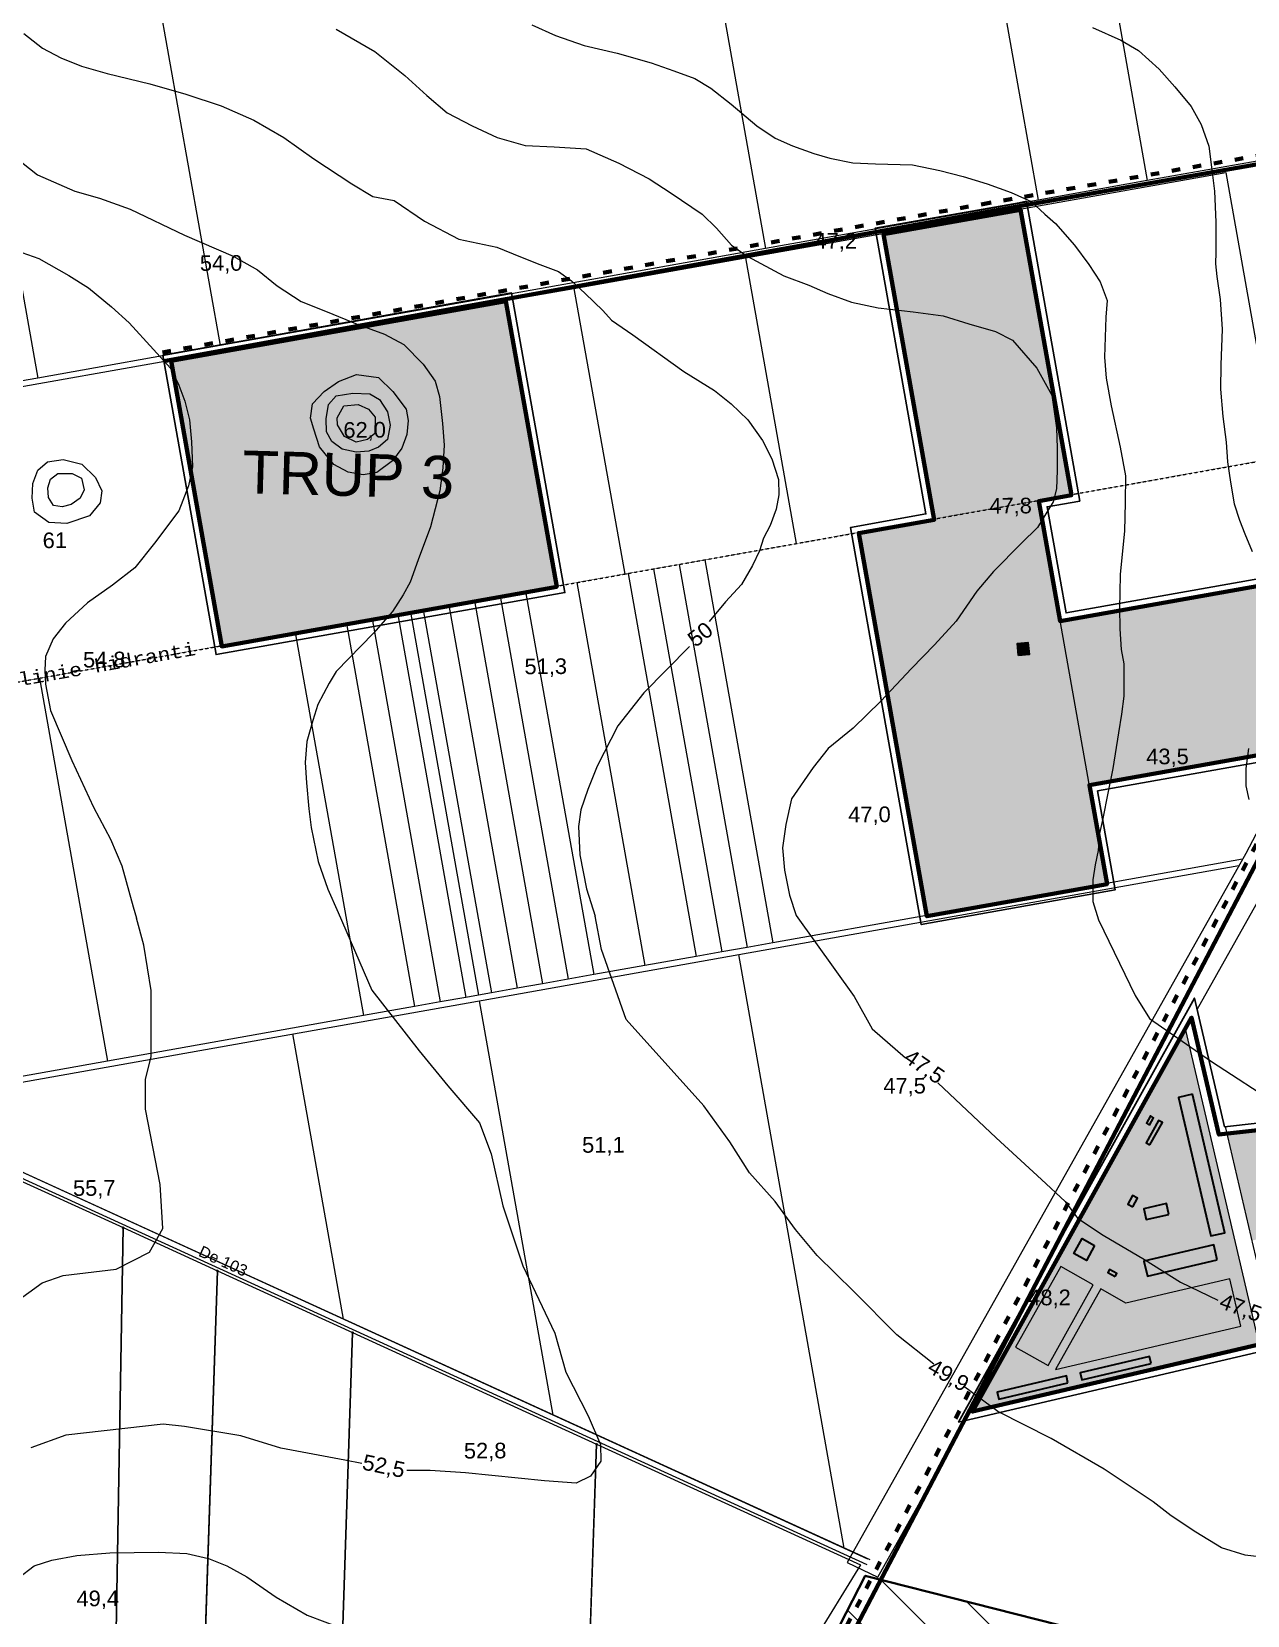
# Model space of a CAD drawing. Header units: metres. Extents: x 783184 to 1587399, y 282652 to 580595.
# Drawn here: x 785685 to 786540, y 288295 to 289409 of the extents above; entities that cross this region are included whole.
import ezdxf

# ---------------------------------------------------------------- set-up
doc = ezdxf.new("R2010")
doc.units = ezdxf.units.M
doc.header["$LTSCALE"] = 0.5
doc.linetypes.add('ACAD_ISO03W100', pattern=[30, 12, -18])
doc.linetypes.add('CACHE', pattern=[0.375, 0.25, -0.125])
for name, color, linetype in [('cladiri', 18, 'CONTINUOUS'), ('curbe  de nivelI', 7, 'CONTINUOUS'), ('Limita intravilan existent', 1, 'CONTINUOUS'), ('Limita intravilan propus', 5, 'CONTINUOUS'), ('locuinte si functiuni complementare', 51, 'CONTINUOUS'), ('natura 2000', 7, 'CONTINUOUS'), ('proprietati extravilan', 7, 'CONTINUOUS'), ('spatii verzi', 90, 'CONTINUOUS'), ('strazi', 7, 'CONTINUOUS'), ('tehnico edilitare', 42, 'CONTINUOUS'), ('trupuri', 18, 'CONTINUOUS')]:
    doc.layers.add(name, color=color, linetype=linetype)
doc.layers.add('cote de nivel', color=1, linetype='CONTINUOUS', lineweight=211)
doc.layers.add('Limite proprietati', color=7, linetype='CONTINUOUS', lineweight=5)
doc.styles.add('arial', font='arial.ttf')
doc.styles.add('COURIER', font='cour.ttf')
doc.styles.get("Standard").update_dxf_attribs({"font": 'arial.ttf'})

msp = doc.modelspace()

# ---------------------------------------------------------------- hatches: boundary and pattern name
at = {"layer": 'cladiri', "lineweight": 30}
msp.add_hatch(color=256, dxfattribs=at).paths.add_polyline_path([(786385.70523, 288979.22596), (786378.30957, 288978.55364), (786379.07974, 288970.08176), (786386.47539, 288970.75408)])
at = {"layer": 'cladiri', "linetype": 'ByBlock', "lineweight": 30}
h = msp.add_hatch(color=0, dxfattribs=at)
h.paths.add_polyline_path([(786501.35992, 288661.62233), (786491.62254, 288659.3456), (786514.38989, 288561.97184), (786524.12727, 288564.24858)])
h.paths.add_polyline_path([(786483.03606, 288584.73672), (786467.16414, 288581.02564), (786468.94, 288573.43049), (786484.81192, 288577.14156)])
h.paths.add_polyline_path([(786462.79459, 288588.42548), (786459.29897, 288590.36986), (786455.89631, 288584.25251), (786459.39194, 288582.30814)])
h.paths.add_polyline_path([(786518.83668, 288545.19907), (786516.32658, 288555.7512), (786467.18251, 288544.26054), (786469.69782, 288533.68651)])
h.paths.add_polyline_path([(786443.00136, 288538.33959), (786441.88334, 288536.32961), (786447.12678, 288533.41305), (786448.2448, 288535.42303)])
h.paths.add_polyline_path([(786432.60861, 288555.22463), (786423.87052, 288560.08502), (786418.03541, 288549.59456), (786426.77349, 288544.73417)])
h = msp.add_hatch(color=0, dxfattribs=at)
h.paths.add_polyline_path([(786474.10111, 288645.04159), (786471.82895, 288646.30543), (786468.98531, 288641.19308), (786471.25746, 288639.92924)])
h.paths.add_polyline_path([(786480.22021, 288641.63796), (786477.59849, 288643.09624), (786468.8488, 288627.36592), (786471.47052, 288625.90764)])
h = msp.add_hatch(color=0, dxfattribs=at)
h.paths.add_polyline_path([(786472.28806, 288472.25377), (786471.15002, 288477.12253), (786422.46238, 288465.7421), (786423.60042, 288460.87334)])
h.paths.add_polyline_path([(786413.85998, 288458.59657), (786412.72193, 288463.46534), (786364.0343, 288452.08491), (786365.17234, 288447.21614)])
at = {"layer": 'locuinte si functiuni complementare', "lineweight": 30}
h = msp.add_hatch(color=256, dxfattribs=at)
h.paths.add_polyline_path([(786647.16052, 289036.67034), (786408.14782, 288994.19986), (786428.65318, 288878.91077), (786578.16094, 288905.50213)])
h.paths.add_polyline_path([(786393.03914, 289079.14671), (786319.67667, 289066.09843), (786319.76, 289065.63), (786266.739, 289056.2), (786314.55773, 288787.34487), (786440.94108, 288809.82347)])
h.paths.add_polyline_path([(786380.17206, 289283.57713), (786284.03, 289266.48), (786319.67667, 289066.09843), (786415.81174, 289083.19705)])
at = {"layer": 'locuinte si functiuni complementare', "linetype": 'ByBlock', "lineweight": 30}
msp.add_hatch(color=51, dxfattribs=at).paths.add_polyline_path([(786018.25195, 289219.20637), (785783.01, 289177.366), (785818.64983, 288976.98559), (786053.89172, 289018.82581)])
at = {"layer": 'locuinte si functiuni complementare', "lineweight": 30}
msp.add_hatch(color=256, dxfattribs=at).paths.add_polyline_path([(786813.91341, 288693.53116, 0.4753933386), (786805.70179, 288697.91013), (786690.28527, 288649.43439, -0.3456109205), (786683.13994, 288651.39566), (786525.80607, 288633.8915), (786543.36027, 288558.80438), (786552.80796, 288560.65819), (786567.56873, 288563.55424), (786582.32762, 288566.44991), (786597.08651, 288569.34559), (786611.84789, 288572.22818), (786626.60796, 288575.12819), (786641.37796, 288578.01819), (786656.13796, 288580.91819), (786670.89684, 288583.81387), (786685.65796, 288586.70819), (786700.41479, 288589.60435), (786715.17556, 288592.5004), (786729.93796, 288595.38819), (786744.69796, 288598.27819), (786759.46796, 288601.17819), (786774.22644, 288604.07593), (786788.98807, 288606.96762), (786803.74796, 288609.85819), (786818.50796, 288612.74819), (786829.31493, 288614.87152)])
at = {"layer": 'natura 2000', "lineweight": 25}
h = msp.add_hatch(dxfattribs=at)
h.set_pattern_fill('ANSI31', color=102, scale=10, angle=270, style=0)
h.set_pattern_definition([(315, (-16318.97, 0), (22.4506403, 22.4506403), [])])
h.paths.add_polyline_path([(787971.43976, 288224.93342), (787870.92594, 288237.44902), (787213.7892, 288101.85379), (786745.7958, 288206.64708), (786668.5349, 288218.38109), (786498.29379, 288265.38152), (786271.2923, 288323.04197), (786109.98482, 288008.90651), (786011.07464, 287649.67488), (784573.20977, 287759.96478), (783793.2636, 287674.8226), (783780.5041, 287539.58085), (783769.1915, 287420.7999), (783768.915, 287417.899), (783780.65865, 287417.08065), (784006.42075, 287399.88895), (784362.46725, 287372.79145), (784558.6099, 287357.8604), (784574.4166, 287314.6681), (784602.445, 287324.9255), (784608.837, 287292.78015), (784608.84, 287292.78), (784608.8385, 287292.77485), (784592.87005, 287235.34995), (784580.298, 287223.97965), (784537.63005, 287185.39), (784483.5, 287003.05), (784483.5044, 287002.6695), (784485.3, 286847.16), (784484.345, 286785.385), (784484.30705, 286782.92885), (784483.50035, 286730.74895), (784484.498, 286730.646), (784554.7285, 286727.893), (784624.959, 286725.14), (784607.348, 286536.688), (784594.68615, 286401.19575), (784630.1358, 286397.88295), (784732.8065, 286395.36555), (784881.1041, 286396.043), (785013.64045, 286398.0754), (785223.25535, 286397.2804), (785233.0977, 286397.2431), (785200.69495, 286316.8048), (785196.46505, 286306.30425), (785193.71015, 286296.7813), (785191.49905, 286284.20395), (785189.896, 286275.08545), (785195.1148, 286222.43885), (785216.92325, 286002.43975), (785226.00625, 285976.94425), (785237.41215, 285703.27295), (785215.48915, 285617.32065), (785213.1045, 285607.9712), (785213.62695, 285590.8152), (785219.04425, 285561.0071), (785224.6066, 285541.89315), (785228.0891, 285520.21455), (785228.66955, 285497.37455), (785225.9609, 285482.85765), (785217.2546, 285450.72685), (785208.7093, 285416.6519), (785256.1124, 285441.0508), (785305.5644, 285475.9564), (785345.4739, 285511.5708), (785379.334, 285544.5834), (785390.613, 285563.9601), (785403.5704, 285577.788), (785410.82955, 285575.2514), (785414.84, 285573.85), (785407.86, 285549.01), (785388.38, 285456.01), (785388.79, 285403.76), (785387.57, 285378.24), (785371.76, 285320.73), (785378.59, 285277.93), (785378.58445, 285277.8797), (785378.3169, 285275.45), (785374.13, 285237.43), (785364.02515, 285226.0708), (785361.16, 285222.85), (785318.61, 285165.73), (785250.92, 285102.55), (785218.20625, 285061.69895), (785211.12, 285052.85), (785200.18, 285017.21), (785195.72, 284956.45), (785205.04, 284911.08), (785231.39, 284849.51), (785267.46, 284830.88), (785310.6246, 284829.19255), (785323.48, 284828.69), (785361.17, 284827.47), (785383.88495, 284821.41885), (785388.16, 284820.28), (785396.89935, 284820.41775), (785406.548, 284820.56985), (785408.46, 284820.6), (785415.70655, 284824.73285), (785417.49, 284825.75), (785418.9786, 284826.5143), (785419.67885, 284826.8738), (785429.41, 284831.87), (785436.82, 284841.53), (785435.86, 284851.84), (785438.11, 284861.18), (785446.39, 284882.62), (785452.23, 284892.36), (785451.78, 284898.3), (785455.43, 284903.1), (785460.02, 284901.2), (785474.44, 284914.21), (785509.33, 284968.6), (785528.4, 284993.71), (785569.75, 285021.14), (785611.64, 285052.79), (785635.72, 285080.8), (785667.93, 285124.66), (785703.07, 285188.14), (785717.25, 285229.34), (785726.81, 285264.28), (785733.41, 285299.87), (785737.37, 285329.54), (785742.01, 285340.32), (785772.19, 285490.5), (785776.91, 285515.4), (785792.98, 285550.42), (785811.6, 285578.99), (785828.12, 285590.78), (785847.01, 285597.86), (785862.74, 285605.72), (785879.26, 285618.3), (785893.16, 285635.34), (785931.19, 285678.58), (785956.78083, 285703.42513), (785956.78083, 285728.90117), (785956.3378, 285755.94243), (785956.3378, 285782.30233), (785956.3378, 285808.97887), (785956.3378, 285835.46943), (785956.3378, 285861.50708), (785956.3378, 285914.69261), (785956.3378, 285940.92265), (785956.3378, 285968.12263), (785956.3378, 285994.48253), (785956.3378, 286020.92018), (785956.3378, 286047.80193), (785963.27309, 286067.28888), (785974.08936, 286082.32491), (785987.60423, 286095.56781), (786001.01528, 286108.70898), (786027.81541, 286134.96979), (786054.71665, 286161.32969), (786067.51777, 286174.84878), (786107.77153, 286214.21061), (786121.23046, 286227.37132), (786134.67762, 286240.32304), (786161.083, 286266.80456), (786174.31856, 286280.0783), (786187.84949, 286293.12759), (786214.40554, 286319.63177), (786224.95285, 286335.71719), (786231.02291, 286356.15679), (786237.11644, 286376.67542), (786248.21808, 286392.16558), (786259.15727, 286407.65014), (786277.77382, 286415.59803), (786301.12343, 286418.65695), (786322.03268, 286424.44291), (786340.3871, 286432.47818), (786357.52504, 286441.83528), (786374.40824, 286451.62125), (786389.37901, 286463.18597), (786403.27913, 286475.28215), (786427.11977, 286477.94908), (786474.44846, 286457.50181), (786524.02923, 286434.19361), (786706.25735, 286278.36607), (786742.29058, 286268.9264), (786766.19398, 286271.53321), (786798.71988, 286265.50837), (786823.53519, 286267.44264), (786841.52227, 286276.05746), (786859.36906, 286284.49112), (786872.63232, 286297.67347), (786884.45572, 286312.62977), (786894.31195, 286329.16478), (786904.03403, 286346.26342), (786913.5149, 286362.93783), (786927.81559, 286375.33193), (786941.95753, 286387.58843), (786957.92419, 286398.57433), (786975.21451, 286407.14226), (787010.90028, 286424.82576), (787046.11241, 286442.27456), (787081.81891, 286459.96834), (787098.49351, 286469.84809), (787113.98669, 286480.87093), (787129.95983, 286491.67653), (787145.49362, 286502.61119), (787161.26924, 286513.26609), (787177.72048, 286522.90135), (787197.49261, 286530.02359), (787240.97615, 286538.60395), (787285.92171, 286546.79151), (787305.52514, 286550.69377), (787330.7805, 286555.51135), (787350.31266, 286559.2372), (787416.66402, 286576.06845), (787436.82011, 286582.17986), (787454.33278, 286591.20912), (787470.33914, 286601.9578), (787481.51931, 286616.74638), (787489.93775, 286635.57301), (787498.15968, 286653.96017), (787510.66978, 286667.71246), (787526.85744, 286678.1364), (787546.57937, 286683.3561), (787610.39065, 286700.2447), (787631.22236, 286705.75812), (787649.37374, 286714.38417), (787662.00567, 286728.22704), (787682.9223, 286733.97774), (787706.82755, 286736.07874), (787732.42739, 286737.22583), (787759.12743, 286736.78575), (787791.70686, 286731.06151), (787826.29374, 286723.00708), (787848.917, 286726.97654), (787871.495, 286730.93806), (787895.49624, 286733.27313), (787943.61131, 286738.37132), (787967.69562, 286740.78174), (787993.35049, 286741.62293), (788016.23711, 286745.34126), (788038.96278, 286749.03344), (788044.75727, 286769.87912), (788064.47956, 286802.39051), (788074.53822, 286819.5889), (788084.15385, 286836.57005), (788093.20462, 286854.19408), (788100.63586, 286871.92265), (788114.84694, 286912.07458), (788121.66939, 286931.35073), (788128.68591, 286951.17517), (788137.48931, 286969.09499), (788148.82723, 286983.94227), (788161.31334, 286997.96471), (788175.32052, 287010.43203), (788189.8095, 287022.49615), (788205.96177, 287032.58543), (788238.3399, 287053.49711), (788254.55899, 287063.97234), (788270.44863, 287074.23479), (788302.81393, 287095.13818), (788335.17185, 287115.7554), (788351.26312, 287126.28365), (788382.16458, 287148.18744), (788396.86215, 287160.14093), (788423.3427, 287184.51357), (788461.23833, 287218.36213), (788508.4655, 287260.54567), (788536.65892, 287285.61979), (788578.13036, 287323.11876), (788609.15167, 287355.91481), (788641.9103, 287390.78685), (788691.41169, 287443.48179), (788742.76374, 287497.64556), (788763.39694, 287520.10218), (788821.52637, 287583.36866), (788847.57663, 287610.50772), (788859.58648, 287625.11131), (788868.85138, 287642.63835), (788876.44383, 287661.67802), (788881.41132, 287683.01026), (788886.25144, 287704.84832), (788888.78411, 287729.13127), (788881.18611, 287763.14728), (788867.95292, 287803.00873), (788854.82758, 287842.4931), (788841.75815, 287881.80931), (788844.99438, 287905.23388), (788850.66493, 287926.33753), (788861.83486, 287967.90784), (788868.796, 287986.79039), (788881.22857, 288001.2016), (788894.04054, 288011.2727), (788912.89056, 288022.18274), (788963.11557, 288051.25206), (788981.64049, 288060.41576), (789001.90114, 288065.66247), (789044.22543, 288076.62278), (789117.57115, 288082.8336), (789139.35354, 288088.32217), (789155.20484, 288098.81675), (789167.97153, 288112.68528), (789189.38841, 288143.82113), (789200.38113, 288159.68163), (789209.74941, 288176.70286), (789215.69895, 288194.34774), (789241.70121, 288276.75168), (789259.43824, 288331.20955), (789266.84965, 288348.10568), (789293.9974, 288409.99567), (789334.69908, 288502.78517), (789343.0373, 288521.07855), (789345.47951, 288544.65769), (789343.94736, 288573.11858), (789340.92367, 288602.59511), (789334.69169, 288635.23477), (789300.7204, 288722.12047), (789282.62625, 288765.99378), (789266.12887, 288809.0695), (789257.61158, 288842.26627), (789242.44514, 288960.85696), (789248.39, 288981.24), (789249.84, 289022.44), (789258.51, 289043.39), (789288.16, 289086.03), (789324.63, 289131.46), (789338.05, 289159.74), (789338.78, 289187.2), (789338.78, 289215.8), (789346.01, 289235.31), (789348.9, 289272.17), (789349.62, 289325.64), (789353.96, 289379.12), (789365.53, 289410.2), (789384.33, 289451.39), (789411.26, 289495.94), (789426.56, 289530.45), (789438.93, 289570.99), (789447.67, 289608.22), (789451.12, 289633.35), (789453.96, 289652), (789458.41, 289674.33), (789467.61, 289673.16), (789468.38, 289676.19), (789472.25, 289681.02), (789483.63, 289690.82), (789487.89, 289696.87), (789488.25, 289702.94), (789482.17, 289706.6), (789473.31, 289707.12), (789463.92, 289707.15), (789460.79, 289710.88), (789460.26, 289717.51), (789461.44, 289720.77), (789470.72, 289723.65), (789471.06, 289724.51), (789473.75, 289725.78), (789482.58, 289726.68), (789488.95, 289726.49), (789496.75, 289722.19), (789500.8, 289719.25), (789505.65, 289718.41), (789515.64, 289720.83), (789516.63, 289720.7), (789534.84, 289735.95), (789543.72, 289750.86), (789540.73, 289755.73), (789535.24, 289755.66), (789535.48, 289754.66), (789522.63, 289747.46), (789492.61, 289742.46), (789469.3, 289741.52), (789462.82, 289743.79), (789460.6, 289755.95), (789450.84, 289764.24), (789448.8, 289774.39), (789439.25, 289779.43), (789430.34, 289795), (789396.71, 289809.2), (789376.52, 289825.47), (789372.34, 289833.53), (789355.21, 289822.2), (789320.69, 289828.18), (789296.6, 289846.08), (789293.93, 289856.98), (789292.43, 289869.42), (789276.19, 289876.29), (789263.78, 289895.05), (789235.96, 289913.44), (789219.8, 289924.31), (789203.69, 289932.82), (789186.46, 289936.91), (789175.08, 289941.15), (789173.81, 289942.9), (789160.91, 289937.4), (789141.66, 289936.99), (789126.26, 289936.57), (789109.68, 289939.8), (789094.84, 289943.2), (789084.64, 289945.82), (789066.27, 289954.56), (789050.77, 289965.72), (789041.68, 289975.98), (789036.07, 289979.91), (789029.88, 289976.69), (789020.18, 289957.13), (789007.67, 289953.41), (788900.7, 289945.68), (788859.56, 289956.44), (788830.83, 289994.37), (788793.71, 290126.62), (788790.4, 290164.02), (788800.11, 290196.77), (788805.04, 290221.59), (788839, 290276.8), (788859.23, 290289.33), (788914.71, 290308.84), (788973.8, 290331.43), (789000.75, 290362.64), (789064.26, 290397.54), (789095.38, 290406.98), (789132.87, 290417.78), (789138.77, 290419.11), (789183.55, 290449.82), (789232.56, 290499.74), (789268.53, 290536.85), (789306.84, 290565.04), (789369.51, 290588.01), (789431.29, 290603.77), (789530.64, 290550.26), (789597.65, 290543.65), (789650.72, 290553.8), (789700.08, 290579.99), (789754.65, 290609.82), (789831.65, 290647.92), (789854.07, 290659.01), (789966.07, 290708.13), (789960.43, 290754.62), (789960.252, 290756.0861), (789730.27013, 290676.47043), (789635.76216, 290643.04491), (789539.67632, 290611.93699), (789482.13147, 290617.67015), (789416.60672, 290655.49288), (789371.40425, 290664.30841), (789305.64115, 290645.53751), (789226.38223, 290578.42344), (789150.94005, 290519.68364), (789049.11963, 290431.03086), (788949.89844, 290381.90644), (788843.68474, 290325.43199), (788766.42921, 290229.51185), (788757.06076, 290219.51855), (788756.46884, 290206.50765), (788735.1377, 290120.46199), (788784.89914, 289956.90062), (788795.18124, 289944.49775), (788795.92956, 289941.87846), (788804.2548, 289933.55322), (788863.72574, 289861.8179), (789135.24938, 289791.03919), (789203.63213, 289767.83208), (789152.75162, 289506.01901), (789066.6784, 289341.85856), (789020.74981, 289236.32196), (789053.31392, 288671.30223), (789043.5697, 288545.96977), (789113.16993, 288345.16866), (789096.35912, 288232.00216), (788999.37787, 288137.70606), (788906.84108, 288099.87546), (788715.85576, 288135.97036), (788454.15005, 288166.93943)])
at = {"layer": 'spatii verzi', "linetype": 'ByBlock', "lineweight": 30}
h = msp.add_hatch(color=3, dxfattribs=at)
h.paths.add_polyline_path([(786431.68546, 288527.60857), (786408.82037, 288540.44768), (786376.99577, 288483.77145), (786399.86087, 288470.93234)])
h.paths.add_polyline_path([(786535.38666, 288498.44807), (786527.58226, 288531.83901), (786454.55055, 288514.76946), (786436.91711, 288524.67091), (786405.09252, 288467.99468)])
at = {"layer": 'tehnico edilitare', "linetype": 'ByBlock', "lineweight": 30}
h = msp.add_hatch(color=32, dxfattribs=at)
h.paths.add_polyline_path([(786496.46878, 288706.66675), (786447.92088, 288620.33373), (786346.76, 288438.47), (786548.16093, 288485.55641)])
h.paths.add_polyline_path([(786491.62254, 288659.3456), (786501.35992, 288661.62233), (786524.12727, 288564.24858), (786514.38989, 288561.97184)], flags=16)
h.paths.add_polyline_path([(786471.47052, 288625.90764), (786468.8488, 288627.36592), (786477.59849, 288643.09624), (786480.22021, 288641.63796)], flags=16)
h.paths.add_polyline_path([(786483.03606, 288584.73672), (786484.81192, 288577.14156), (786468.94, 288573.43049), (786467.16414, 288581.02564)], flags=16)
h.paths.add_polyline_path([(786471.25746, 288639.92924), (786468.98531, 288641.19308), (786471.82895, 288646.30543), (786474.10111, 288645.04159)], flags=16)
h.paths.add_polyline_path([(786462.79459, 288588.42548), (786459.39194, 288582.30814), (786455.89631, 288584.25251), (786459.29897, 288590.36986)], flags=16)
h.paths.add_polyline_path([(786516.32658, 288555.7512), (786518.83668, 288545.19907), (786469.69782, 288533.68651), (786467.18251, 288544.26054)], flags=16)
h.paths.add_polyline_path([(786432.60861, 288555.22463), (786426.77349, 288544.73417), (786418.03541, 288549.59456), (786423.87052, 288560.08502)], flags=16)
h.paths.add_polyline_path([(786527.58226, 288531.83901), (786535.38666, 288498.44807), (786405.09252, 288467.99468), (786436.91711, 288524.67091), (786454.55055, 288514.76946)], flags=16)
h.paths.add_polyline_path([(786448.2448, 288535.42303), (786447.12678, 288533.41305), (786441.88334, 288536.32961), (786443.00136, 288538.33959)], flags=16)
h.paths.add_polyline_path([(786431.68546, 288527.60857), (786399.86087, 288470.93234), (786376.99577, 288483.77145), (786408.82037, 288540.44768)], flags=16)
h.paths.add_polyline_path([(786471.15002, 288477.12253), (786472.28806, 288472.25377), (786423.60042, 288460.87334), (786422.46238, 288465.7421)], flags=16)
h.paths.add_polyline_path([(786412.72193, 288463.46534), (786413.85998, 288458.59657), (786365.17234, 288447.21614), (786364.0343, 288452.08491)], flags=16)

# ---------------------------------------------------------------- linework, layer by layer
at = {"layer": 'cladiri', "lineweight": 30}
msp.add_lwpolyline([(786379.07974, 288970.08176), (786378.30957, 288978.55364), (786385.70523, 288979.22596), (786386.47539, 288970.75408), (786379.07974, 288970.08176)], dxfattribs=at)
at = {"layer": 'cladiri', "linetype": 'Continuous', "lineweight": 30, "flags": 128}
for points in [[(786501.35992, 288661.62233), (786491.62254, 288659.3456), (786514.38989, 288561.97184), (786524.12727, 288564.24858)], [(786471.25746, 288639.92924), (786474.10111, 288645.04159), (786471.82895, 288646.30543), (786468.98531, 288641.19308)], [(786471.47052, 288625.90764), (786480.22021, 288641.63796), (786477.59849, 288643.09624), (786468.8488, 288627.36592)], [(786459.39194, 288582.30814), (786462.79459, 288588.42548), (786459.29897, 288590.36986), (786455.89631, 288584.25251)], [(786484.81192, 288577.14156), (786483.03606, 288584.73672), (786467.16414, 288581.02564), (786468.94, 288573.43049)], [(786432.60861, 288555.22463), (786426.77349, 288544.73417), (786418.03541, 288549.59456), (786423.87052, 288560.08502)], [(786518.83668, 288545.19907), (786516.32658, 288555.7512), (786467.18251, 288544.26054), (786469.69782, 288533.68651)], [(786447.12678, 288533.41305), (786448.2448, 288535.42303), (786443.00136, 288538.33959), (786441.88334, 288536.32961)], [(786472.28806, 288472.25377), (786471.15002, 288477.12253), (786422.46238, 288465.7421), (786423.60042, 288460.87334)], [(786413.85998, 288458.59657), (786412.72193, 288463.46534), (786364.0343, 288452.08491), (786365.17234, 288447.21614)]]:
    msp.add_lwpolyline(points, close=True, dxfattribs=at)
at = {"layer": 'curbe  de nivelI', "color": 21, "lineweight": 5}
for points in [[(785679.42335, 289407.48415), (785692.61258, 289397.28655), (785705.55295, 289390.32232), (785719.98645, 289384.60174), (785738.1528, 289379.37854), (785768.01523, 289372.1656), (785793.39826, 289364.95267), (785818.28365, 289356.74484), (785841.35356, 289346.64911), (785862.25725, 289334.46172), (785883.4098, 289319.28967), (785910.28597, 289301.87913), (785924.96833, 289292.92516), (785939.89955, 289290.18921), (785961.30095, 289275.51462), (785985.43977, 289262.82977), (786012.19136, 289257.28244), (786028.86456, 289250.56697), (786042.30265, 289245.09506), (786055.49188, 289240.12061), (786064.69947, 289233.65385), (786074.40472, 289224.69985), (786086.59859, 289212.76122), (786092.81992, 289206.04571), (786107.75114, 289195.59939), (786143.58605, 289169.73227), (786165.23631, 289156.55003), (786176.9324, 289147.09857), (786188.76522, 289135.7298), (786198.96824, 289121.30392), (786205.68728, 289108.37036), (786210.16663, 289093.94449), (786210.41548, 289083.00074), (786208.67349, 289073.05185), (786204.44301, 289061.61065), (786199.71481, 289052.65664), (786196.9774, 289043.70264), (786192.00034, 289033.50503), (786184.25652, 289019.9394), (786173.05808, 289007.75201), (786161.61084, 288994.07231)], [(785899.08121, 289410.63145), (785926.28889, 289394.88793), (785947.56982, 289377.87033), (785962.84434, 289364.03513), (785977.16417, 289351.63116), (785994.8253, 289342.56669), (786012.48648, 289334.45641), (786032.05693, 289328.7315), (786052.58201, 289327.77735), (786075.01647, 289326.34613), (786097.92822, 289316.32752), (786119.40799, 289305.35478), (786134.68251, 289295.33618), (786156.63962, 289280.54681), (786166.66346, 289270.52824), (786177.1647, 289258.60132), (786188.14323, 289250.96813), (786213.91899, 289237.13293), (786231.58012, 289230.45384), (786244.94531, 289224.72892), (786261.65181, 289218.52695), (786280.26763, 289214.71036), (786305.0887, 289211.8479), (786326.09112, 289208.98544), (786344.22959, 289203.26053), (786362.84541, 289198.01266), (786374.77863, 289191.8107), (786391.96241, 289172.25058), (786402.46365, 289153.16755), (786405.80495, 289130.26789), (786406.2823, 289115.95561), (786406.2823, 289100.21209), (786405.80495, 289087.33107), (786403.41828, 289078.26661), (786392.43975, 289060.13772), (786381.15604, 289049.18772), (786361.58559, 289029.15052), (786349.65237, 289015.31532), (786335.33254, 288994.32397), (786320.05802, 288977.62632), (786303.82887, 288960.92866), (786282.3491, 288938.029), (786262.77866, 288918.94597), (786245.11747, 288904.63369), (786234.61629, 288891.27558), (786219.34177, 288869.33006), (786215.52312, 288851.20117), (786213.13652, 288834.9806), (786214.56849, 288819.23709), (786217.90979, 288801.58529), (786222.68307, 288787.273)], [(786036.74862, 289413.53538), (786053.33191, 289406.14406), (786073.66298, 289399.10405), (786096.7451, 289393.72856), (786120.72367, 289386.78514), (786136.63465, 289381.18568), (786151.42515, 289375.81015), (786162.63008, 289369.09074), (786176.97242, 289357.89174), (786195.12435, 289342.66107), (786207.89798, 289333.92588), (786220.22339, 289328.55034), (786235.0139, 289323.17481), (786246.44291, 289319.81511), (786262.57804, 289316.45541), (786278.48901, 289315.78349), (786304.46051, 289315.22461), (786323.73298, 289311.19299), (786340.09218, 289306.93736), (786357.1237, 289301.78581), (786373.93107, 289295.73836), (786388.04926, 289289.46694), (786397.68549, 289280.50773), (786405.08077, 289274.0123), (786418.52666, 289258.55766), (786428.61112, 289245.11885), (786436.45456, 289232.79995), (786441.43013, 289219.84692), (786440.53368, 289207.976), (786439.63728, 289179.97848), (786440.75782, 289165.1958), (786444.11931, 289145.70954), (786450.61814, 289116.59213), (786454.23479, 289096.49213), (786454.01071, 289077.67779), (786453.56248, 289057.51961), (786450.64922, 289027.28229), (786450.42514, 289014.29143), (786450.20105, 289003.98835), (786450.42514, 288988.75772), (786451.32153, 288974.42299), (786453.14421, 288964.36189), (786453.14421, 288941.51593), (786451.57557, 288928.74908), (786449.33455, 288915.75822), (786445.30076, 288890.67246), (786441.93933, 288873.426), (786438.3537, 288855.50759), (786436.11275, 288844.98054), (786434.99228, 288832.8856), (786432.97535, 288822.8065), (786431.40331, 288812.34865), (786431.40331, 288797.11798), (786435.21297, 288784.12716)], [(786431.11712, 289411.76547), (786451.07464, 289402.72618), (786463.551, 289395.66001), (786478.10671, 289382.35895), (786488.91951, 289370.09706), (786500.56409, 289356.1725), (786507.634, 289343.49497), (786512.83246, 289328.32343), (786514.7039, 289313.56759), (786516.99124, 289296.73347), (786517.82303, 289274.91143), (786517.82314, 289253.81385), (786517.6152, 289245.50069), (786518.65487, 289236.56404), (786520.94221, 289220.56123), (786522.39776, 289199.5705), (786521.35018, 289174.49704), (786521.14223, 289157.45506), (786522.80574, 289138.12696), (786525.09307, 289120.04584), (786526.13274, 289106.32914), (786528.22297, 289092.05767), (786530.71826, 289076.88617), (786534.46116, 289065.24777), (786538.20406, 289055.68763), (786543.40251, 289043.21787)], [(785667.86463, 289324.91239), (785689.09108, 289308.17595), (785715.27029, 289296.62544), (785732.72311, 289291.67527), (785754.18537, 289283.89636), (785792.5432, 289265.6298), (785826.74134, 289251.01491), (785843.72248, 289241.35021), (785857.63755, 289230.03543), (785874.61869, 289218.95638), (785892.77907, 289211.88464), (785913.88011, 289203.05289), (785933.21975, 289195.98115), (785946.66313, 289188.90942), (785960.34239, 289175.00167), (785968.83296, 289162.97976), (785971.89896, 289152.13643), (785974.02165, 289133.27847), (785975.2009, 289117.95641), (785974.25746, 289102.16287), (785972.13483, 289085.89787), (785965.52048, 289060.52211), (785956.7941, 289037.42114), (785951.13372, 289021.6276), (785946.18084, 289012.6701), (785938.86953, 289001.1196), (785925.42614, 288985.79751), (785899.22871, 288958.8047), (785894.2759, 288950.55434), (785886.25702, 288935.7037), (785882.71927, 288924.38896), (785878.47401, 288909.53831), (785877.29476, 288894.92339), (785878.23814, 288880.54423), (785879.88908, 288862.39345), (785881.52864, 288849.27244), (785886.48146, 288825.22854), (785893.32109, 288805.89917), (785900.6324, 288789.39845), (785924.34014, 288734.87572), (785957.56424, 288692.18164)], [(785670.05902, 289256.3553), (785690.15469, 289249.34145), (785711.20731, 289237.22665), (785724.92343, 289228.61879), (785741.19135, 289215.22874), (785753.51562, 289204.14154), (785770.74049, 289185.33171), (785782.54271, 289172.26048), (785788.60331, 289160.14568), (785792.75007, 289148.98731), (785795.93982, 289135.91608), (785797.53472, 289120.29437), (785798.17267, 289102.7598), (785795.30187, 289089.36974), (785788.60331, 289071.83517), (785771.37844, 289049.19965), (785757.66233, 289031.66504), (785741.88313, 289019.69127), (785724.33925, 289007.25764), (785708.70929, 288992.91116), (785700.09688, 288981.75279), (785694.67422, 288969.3192), (785694.35522, 288959.75488), (785694.67422, 288949.87177), (785698.18298, 288931.38072), (785713.17499, 288896.31158), (785728.48601, 288863.47409), (785740.3738, 288840.92662), (785748.34831, 288822.11679), (785756.32277, 288793.42385), (785758.84503, 288785.40518)], [(785881.22359, 289136.91884), (785882.48617, 289147.19443), (785890.78298, 289155.84755), (785900.70306, 289162.69794), (785913.50901, 289167.74561), (785928.84008, 289165.58232), (785938.94056, 289155.84755), (785948.31955, 289143.22842), (785949.76248, 289135.47665), (785948.86065, 289125.56159), (785945.25334, 289115.82681), (785938.76021, 289106.99342), (785927.75789, 289098.70083), (785918.19855, 289097.25864), (785907.55698, 289099.06139), (785897.63685, 289104.4696), (785887.53641, 289116.90847), (785883.38801, 289129.34735), (785881.22359, 289136.91884)], [(785892.22591, 289136.55828), (785893.84919, 289146.65361), (785899.26018, 289152.78291), (785910.98389, 289154.58564), (785922.88805, 289154.2251), (785929.74192, 289150.07881), (785935.33325, 289141.42566), (785937.13688, 289132.05145), (785935.33325, 289121.95611), (785928.84008, 289116.54791), (785922.16656, 289113.84381), (785913.14831, 289113.12271), (785903.40858, 289115.10572), (785896.19396, 289120.6942), (785892.40626, 289127.36434), (785892.22591, 289136.55828)], [(785899.98162, 289137.27937), (785904.49076, 289145.57196), (785914.5912, 289146.65361), (785921.80586, 289143.40867), (785926.49536, 289137.82019), (785926.31496, 289126.28269), (785921.26472, 289121.95611), (785913.14831, 289120.15339), (785905.03186, 289124.1194), (785900.16197, 289132.41198), (785899.98162, 289137.27937)], [(785685.79246, 289091.07333), (785689.27083, 289100.48059), (785696.22758, 289106.20677), (785707.07193, 289107.84282), (785720.37157, 289104.57072), (785729.98822, 289095.36796), (785734.28506, 289085.96069), (785733.26198, 289077.57593), (785725.69144, 289068.37319), (785709.73184, 289062.85151), (785697.04599, 289063.66955), (785687.02011, 289070.82725), (785685.38323, 289080.64353), (785685.79246, 289091.07333)], [(785696.7842, 289081.17772), (785696.31204, 289087.94219), (785698.35815, 289094.07741), (785703.39474, 289098.01023), (785713.46794, 289098.01023), (785720.07848, 289094.70665), (785721.96718, 289086.52636), (785719.1341, 289080.70577), (785712.83837, 289076.301), (785706.38523, 289074.72786), (785700.24685, 289075.67173), (785696.7842, 289081.17772)], [(786147.67505, 288976.41302), (786115.54665, 288943.94718), (786097.38037, 288920.56734), (786082.69801, 288892.21302), (786076.22776, 288875.79736), (786071.25071, 288861.6202), (786069.50872, 288849.93028), (786070.50414, 288830.0325), (786075.23919, 288806.01679), (786081.21166, 288786.86522)], [(786540.70309, 288904.8327), (786539.04036, 288890.58641), (786539.04036, 288878.53234), (786541.11976, 288868.76438)], [(785437.92377, 288335.15148), (785447.56048, 288332.35513), (785462.32645, 288334.064), (785489.90149, 288348.95466), (785509.68529, 288359.63802), (785522.54201, 288369.7718), (785562.70881, 288412.24471), (785589.73899, 288440.82677), (785661.37819, 288506.76653), (785692.35753, 288528.99679), (785707.05287, 288534.1574), (785744.38705, 288538.52407), (785767.82015, 288550.43313), (785777.35229, 288567.10583), (785775.36639, 288598.06946), (785765.04123, 288651.07873), (785765.04123, 288672.1181), (785769.01292, 288687.99689), (785769.01292, 288734.56087), (785763.84971, 288766.3184), (785758.84503, 288785.40518)], [(786157.76909, 288653.47869), (786103.22636, 288714.21867), (786085.67022, 288763.35091), (786081.21166, 288786.86522)], [(786222.68307, 288787.273), (786263.55351, 288730.31553), (786276.15237, 288707.65221), (786299.52693, 288687.20989)], [(786435.21297, 288784.12716), (786461.14129, 288730.98214), (786471.10862, 288714.88935), (786514.81133, 288684.61958), (786562.34758, 288653.58347), (786588.03252, 288639.40649), (786629.17707, 288629.68346), (786675.56324, 288625.85184), (786741.11731, 288619.33811), (786764.50212, 288623.93603), (786792.48715, 288631.59928), (786814.33851, 288638.11301), (786838.49001, 288636.58038), (786866.85847, 288629.68346), (786902.3642, 288621.18268), (786943.38345, 288615.43525)], [(785957.56424, 288692.18164), (785977.65747, 288667.52476), (786000.03352, 288641.6022), (786008.17025, 288619.74589), (786016.30697, 288583.14925), (786030.54623, 288540.96151), (786052.96503, 288493.48366), (786060.59321, 288466.03622), (786076.35811, 288435.53905), (786085.00339, 288415.20759), (786085.41874, 288403.5594), (786077.98642, 288393.03566), (786067.95282, 288388.20711), (786045.61304, 288389.6721), (785990.04208, 288395.41986), (785965.2032, 288396.98123), (785948.95643, 288396.98123)], [(786322.23603, 288669.59258), (786363.38504, 288630.89818), (786395.28156, 288601.69486), (786411.83858, 288586.11976), (786420.60403, 288574.43843), (786438.62191, 288562.51373), (786467.69413, 288545.33145), (786493.0166, 288529.51299), (786519.313, 288516.85819)], [(786319.52762, 288471.73778), (786293.39558, 288492.3578), (786263.24909, 288522.87748), (786237.46095, 288548.13704), (786222.33185, 288566.52323), (786207.85058, 288586.17725), (786189.97079, 288606.28179), (786176.04518, 288628.10463), (786157.76909, 288653.47869)], [(786552.03338, 288335.85134), (786538.37603, 288337.40121), (786521.87159, 288342.72806), (786503.81988, 288353.55356), (786486.45584, 288365.06641), (786473.73366, 288375.03277), (786439.24783, 288397.95051), (786401.94093, 288419.42971), (786364.46217, 288438.50324), (786340.33008, 288456.27277)], [(785917.21397, 288401.82179), (785905.18511, 288404.32002), (785860.29171, 288412.75917), (785832.01602, 288421.34687), (785792.42827, 288427.99594), (785777.44507, 288429.4935), (785709.02156, 288421.7561), (785684.4902, 288413.0021)], [(785675.8005, 288321.41764), (785686.68649, 288329.88019), (785699.12754, 288334.0251), (785716.7524, 288337.30647), (785739.98667, 288339.0308), (785774.19964, 288339.54889), (785794.07081, 288338.68538), (785809.27655, 288335.23127), (785822.23598, 288329.87742), (785836.23222, 288322.27843), (785856.8568, 288307.91389), (785878.80147, 288295.30643), (785903.51083, 288285.98038)]]:
    msp.add_lwpolyline(points, dxfattribs=at)
at = {"layer": 'Limita intravilan existent', "color": 0, "lineweight": 50}
for points in [[(786662.86, 289039.46), (786408.43, 288994.25), (786393.4, 289078.73), (786416.28, 289082.8), (786380.56, 289283.65), (786380.43, 289283.623), (786284.03, 289266.48), (786319.76, 289065.63), (786266.739, 289056.2), (786314.663, 288786.753), (786441.303, 288809.405), (786428.93, 288878.96), (786594.96, 288908.49)], [(786687.008, 288651.826), (786520.058, 288633.252), (786500.84, 288715.47), (786346.76, 288438.47), (786554.25, 288486.98)]]:
    msp.add_lwpolyline(points, dxfattribs=at)
at = {"layer": 'Limita intravilan existent', "color": 0, "lineweight": 25}
msp.add_lwpolyline([(785777.21169, 289181.41318), (786022.57818, 289225.05431), (786060.05231, 289014.36082), (785814.68582, 288970.71969)], close=True, dxfattribs=at)
at = {"layer": 'Limita intravilan existent', "color": 1, "lineweight": 211}
msp.add_lwpolyline([(785783.01, 289177.366), (786018.531, 289219.256), (786054.254, 289018.408), (785818.733, 288976.518), (785783.01, 289177.366)], close=True, dxfattribs=at)
at = {"layer": 'Limita intravilan propus', "color": 0, "lineweight": 25}
for points in [[(786662.42203, 289044.4605), (786412.47708, 289000.04745), (786399.19853, 289074.68298), (786422.07821, 289078.75292), (786384.58171, 289289.59198), (786379.48371, 289288.53316), (786278.23151, 289270.52729), (786313.96153, 289069.67718), (786260.94069, 289060.24721), (786310.61668, 288780.94988), (786447.10058, 288805.36265), (786434.72844, 288874.91284), (786594.33373, 288903.30014)], [(786662.42203, 289044.4605), (786412.47708, 289000.04745), (786399.19853, 289074.68298), (786422.07821, 289078.75292), (786384.58171, 289289.59198), (786379.48371, 289288.53316), (786278.23151, 289270.52729), (786313.96153, 289069.67718), (786260.94069, 289060.24721), (786310.61668, 288780.94988), (786447.10058, 288805.36265), (786434.72844, 288874.91284), (786594.33373, 288903.30014)], [(786680.60931, 288656.14496), (786523.9165, 288638.71213), (786502.7626, 288729.21226), (786336.90004, 288431.02997), (786550.52629, 288480.97459)], [(786680.60931, 288656.14496), (786523.9165, 288638.71213), (786502.7626, 288729.21226), (786336.90004, 288431.02997), (786550.52629, 288480.97459)]]:
    msp.add_lwpolyline(points, dxfattribs=at)
at = {"layer": 'Limita intravilan propus', "color": 0, "lineweight": 50}
for points in [[(786662.86, 289039.46), (786408.43, 288994.25), (786393.4, 289078.73), (786416.28, 289082.8), (786380.56, 289283.65), (786380.43, 289283.623), (786284.03, 289266.48), (786319.76, 289065.63), (786266.739, 289056.2), (786314.663, 288786.753), (786441.303, 288809.405), (786428.93, 288878.96), (786594.96, 288908.49)], [(786687.008, 288651.826), (786520.058, 288633.252), (786500.84, 288715.47), (786346.76, 288438.47), (786554.25, 288486.98)]]:
    msp.add_lwpolyline(points, dxfattribs=at)
at = {"layer": 'Limita intravilan propus', "color": 1, "lineweight": 211}
for points in [[(786662.86, 289039.46), (786408.43, 288994.25), (786393.4, 289078.73), (786416.28, 289082.8), (786380.56, 289283.65), (786380.43, 289283.623), (786284.03, 289266.48), (786319.76, 289065.63), (786266.739, 289056.2), (786314.663, 288786.753), (786441.303, 288809.405), (786428.93, 288878.96), (786594.96, 288908.49)], [(786662.86, 289039.46), (786408.43, 288994.25), (786393.4, 289078.73), (786416.28, 289082.8), (786380.56, 289283.65), (786380.43, 289283.623), (786284.03, 289266.48), (786319.76, 289065.63), (786266.739, 289056.2), (786314.663, 288786.753), (786441.303, 288809.405), (786428.93, 288878.96), (786594.96, 288908.49)], [(786687.008, 288651.826), (786520.058, 288633.252), (786500.84, 288715.47), (786346.76, 288438.47), (786554.25, 288486.98)], [(786687.008, 288651.826), (786520.058, 288633.252), (786500.84, 288715.47), (786346.76, 288438.47), (786554.25, 288486.98)]]:
    msp.add_lwpolyline(points, dxfattribs=at)
at = {"layer": 'Limite proprietati', "linetype": 'Continuous', "lineweight": 5, "flags": 128}
for points in [[(786431.68546, 288527.60857), (786408.82037, 288540.44768), (786376.99577, 288483.77145), (786399.86087, 288470.93234)], [(786527.58226, 288531.83901), (786454.55055, 288514.76946), (786436.91711, 288524.67091), (786405.09252, 288467.99468), (786535.38666, 288498.44807)]]:
    msp.add_lwpolyline(points, close=True, dxfattribs=at)
at = {"layer": 'natura 2000', "color": 102, "lineweight": 35, "flags": 128}
msp.add_lwpolyline([(786109.98482, 288008.90651), (786271.2923, 288323.04197), (786498.29379, 288265.38152)], dxfattribs=at)
at = {"layer": 'proprietati extravilan', "color": 0, "linetype": 'Continuous', "lineweight": 5}
for p, q in [((786424.68952, 289556.90342), (786469.66399, 289304.03959)), ((786347.89708, 289543.23153), (786392.8692, 289290.38084)), ((786156.11287, 289509.08684), (786201.07916, 289256.26898)), ((785772.54445, 289440.79748), (785817.49906, 289188.04527)), ((785644.36014, 289417.97593), (785689.31085, 289165.24566)), ((786669.49779, 289339.58211), (786469.66399, 289304.03959)), ((786380.08886, 289284.04494), (786524.86671, 289309.79519)), ((786469.66399, 289304.03959), (786392.8692, 289290.38084)), ((786524.86671, 289309.79519), (786560.5896, 289108.9473)), ((786187.05828, 289249.71245), (786380.08886, 289284.04494)), ((786392.8692, 289290.38084), (786201.07916, 289256.26898)), ((786380.08886, 289284.04494), (786415.81174, 289083.19705)), ((786201.07916, 289256.26898), (786009.28911, 289222.15712)), ((786066.41171, 289228.2542), (786187.05828, 289249.71245)), ((786187.05828, 289249.71245), (786222.78117, 289048.86455)), ((786018.16883, 289219.6737), (786066.41171, 289228.2542)), ((786066.41171, 289228.2542), (786102.1346, 289027.40631)), ((785782.66483, 289177.78686), (786018.16883, 289219.6737)), ((786009.28911, 289222.15712), (785817.49906, 289188.04527)), ((786018.16883, 289219.6737), (786053.89172, 289018.82581)), ((785817.49906, 289188.04527), (785689.31085, 289165.24566)), ((785537.01999, 289134.09637), (785782.66483, 289177.78686)), ((785782.66483, 289177.78686), (785818.38772, 288976.93897)), ((785689.31085, 289165.24566), (785548.92436, 289140.27646)), ((786393.03914, 289079.14671), (786440.94108, 288809.82347)), ((786266.37697, 289056.61852), (786314.27892, 288787.29528)), ((786158.42123, 289037.41747), (786206.32317, 288768.09423)), ((786102.1346, 289027.40631), (786104.42859, 289027.81432)), ((786104.42859, 289027.81432), (786152.33054, 288758.49108)), ((786122.42614, 289031.01537), (786170.32808, 288761.69213)), ((786140.42369, 289034.21642), (786188.32563, 288764.89318)), ((786032.43841, 289015.01011), (786080.34035, 288745.68688)), ((786068.4335, 289021.41222), (786116.33544, 288752.08898)), ((785960.44822, 289002.20591), (786008.35017, 288732.88267)), ((785978.44577, 289005.40696), (786026.34771, 288736.08372)), ((785996.44332, 289008.60801), (786044.34526, 288739.28477)), ((786014.44086, 289011.80906), (786062.3428, 288742.48582)), ((785906.45558, 288992.60276), (785954.35753, 288723.27952)), ((785924.45313, 288995.80381), (785972.35507, 288726.48057)), ((785942.45068, 288999.00486), (785990.35262, 288729.68162)), ((785951.44945, 289000.60538), (785999.35139, 288731.28215)), ((785870.38173, 288986.18665), (785918.28367, 288716.86341)), ((785690.41611, 288954.17789), (785738.31805, 288684.85465)), ((786536.63558, 288826.84373), (786440.94108, 288809.82347)), ((786182.31947, 288759.76215), (786534.09658, 288822.32937)), ((786440.94108, 288809.82347), (786314.27892, 288787.29528)), ((786314.27892, 288787.29528), (786206.32317, 288768.09423)), ((786206.32317, 288768.09423), (786188.32563, 288764.89318)), ((786002.63937, 288727.80417), (786182.31947, 288759.76215)), ((786152.33054, 288758.49108), (786116.33544, 288752.08898)), ((786170.32808, 288761.69213), (786152.33054, 288758.49108)), ((786188.32563, 288764.89318), (786170.32808, 288761.69213)), ((786256.56029, 288342.35153), (786182.31947, 288759.76215)), ((786080.34035, 288745.68688), (786062.3428, 288742.48582)), ((786116.33544, 288752.08898), (786080.34035, 288745.68688)), ((786026.34771, 288736.08372), (786008.35017, 288732.88267)), ((786044.34526, 288739.28477), (786026.34771, 288736.08372)), ((786062.3428, 288742.48582), (786044.34526, 288739.28477)), ((785873.24509, 288704.79005), (786002.63937, 288727.80417)), ((785954.35753, 288723.27952), (785918.28367, 288716.86341)), ((785972.35507, 288726.48057), (785954.35753, 288723.27952)), ((785990.35262, 288729.68162), (785972.35507, 288726.48057)), ((785999.35139, 288731.28215), (785990.35262, 288729.68162)), ((786008.35017, 288732.88267), (785999.35139, 288731.28215)), ((786051.81774, 288435.99988), (786000.00078, 288727.33487)), ((785918.28367, 288716.86341), (785738.31805, 288684.85465)), ((785578.69959, 288652.40207), (785873.24509, 288704.79005)), ((785904.41925, 288503.41931), (785868.7457, 288703.98979)), ((786272.68732, 288330.57653), (785466.2086, 288699.4564)), ((785738.31805, 288684.85465), (785630.33277, 288665.64834)), ((786274.65693, 288334.0742), (785578.69959, 288652.40207))]:
    msp.add_line(p, q, dxfattribs=at)
at = {"layer": 'proprietati extravilan', "color": 0, "linetype": 'CACHE', "lineweight": 5}
msp.add_line((785404.41265, 288903.3092), (786712.22113, 289135.91655), dxfattribs=at)
at = {"layer": 'proprietati extravilan', "color": 0, "lineweight": 5}
msp.add_line((785455.99721, 288708.52561), (786272.90244, 288334.8767), dxfattribs=at)
for points in [[(785662.89101, 288607.29543), (785749.28282, 288567.78019), (785743.65131, 288243.43336), (785655.96937, 288245.21324), (785662.89101, 288607.29543)], [(785749.28282, 288567.78019), (785815.58976, 288537.45169), (785805.77912, 288242.17221), (785743.65131, 288243.43336), (785749.28282, 288567.78019)], [(785815.58976, 288537.45169), (785910.72545, 288493.93704), (785894.16472, 287996.65627), (785797.68129, 287998.4445), (785815.58976, 288537.45169)], [(785910.72545, 288493.93704), (786082.3432, 288415.43982), (786068.03485, 287993.43375), (785894.16472, 287996.65627), (785910.72545, 288493.93704)], [(786082.3432, 288415.43982), (786267.89457, 288330.56943), (786233.85955, 288275.41122), (786159.05428, 288135.49036), (786146.94153, 288107.08443), (786071.93538, 288108.4746), (786082.3432, 288415.43982)]]:
    msp.add_lwpolyline(points, dxfattribs=at)
for centre in [(785749.28282, 288567.78019), (785815.58976, 288537.45169), (785910.72545, 288493.93704), (786082.3432, 288415.43982)]:
    msp.add_circle(centre, 0.5, dxfattribs=at)
at = {"layer": 'strazi', "linetype": 'ACAD_ISO03W100', "lineweight": 80}
for points in [[(786897.06433, 289501.77228), (786678.70879, 289089.97687), (786105.74926, 287996.8856)], [(786817.71096, 289369.18739), (786358.65659, 289288.41805), (785773.25977, 289182.54155)]]:
    msp.add_lwpolyline(points, dxfattribs=at)
at = {"layer": 'strazi', "lineweight": 80}
for points in [[(786904.01455, 289502.07193), (786684.00968, 289087.16606), (786110.84911, 287993.22911)], [(786822.21809, 289363.88824), (786359.6963, 289282.50882), (785778.07326, 289177.2105)]]:
    msp.add_lwpolyline(points, dxfattribs=at)
at = {"layer": 'strazi', "color": 0, "lineweight": 20}
msp.add_lwpolyline([(786698.04119, 289133.3945), (786538.92284, 288830.91051), (786258.473, 288332.26782), (786280.20517, 288322.08386), (786496.46878, 288706.66675), (786606.35266, 288236.64453), (786595.99795, 288239.36053), (786594.47567, 288233.55685), (786945.96039, 288141.36368), (786948.16747, 288150.15828), (786931.93326, 288154.2325), (786822.48101, 288712.2093, 0.4795147464), (786814.19383, 288716.55371), (786698.19687, 288665.94387, -0.4551497551), (786690.0208, 288669.82152), (786616.60404, 288931.33892)], format="xyb", dxfattribs=at)
for points in [[(786504.63891, 288721.18508), (786601.60011, 288893.37146)], [(786550.93249, 288526.41464), (786524.65975, 288638.79482)]]:
    msp.add_lwpolyline(points, dxfattribs=at)

# ---------------------------------------------------------------- texts
at = {"layer": 'cote de nivel', "color": 32, "lineweight": 30, "style": 'arial'}
for s, rotation, p in [('47,2', 0.34675574, (786235.57909, 289256.08847)), ('54,0', 0.34675574, (785803.31161, 289240.54394)), ('62,0', 0.34675574, (785904.27296, 289123.2074)), ('47,8', 0.34675574, (786358.5951, 289069.9155)), ('61', 0.34675574, (785692.76051, 289045.58543)), ('50', 38.55657994, (786151.91719, 288975.41439)), ('54,8', 0.34675574, (785721.15619, 288961.65315)), ('51,3', 0.34675574, (786031.63819, 288956.94756)), ('43,5', 0.34675574, (786468.94264, 288893.5424)), ('47,0', 0.34675574, (786259.31513, 288852.7758)), ('47,5', 325.27958056, (786297.50756, 288685.15754)), ('47,5', 0.34675574, (786284.01778, 288661.96419)), ('51,1', 0.34675574, (786072.17032, 288620.43319)), ('55,7', 0.34675574, (785714.09959, 288590.10041)), ('48,2', 0.34675574, (786385.98079, 288513.08547)), ('47,5', 339.78357851, (786519.45965, 288511.6028)), ('49,9', 330.18151171, (786314.1676, 288466.75335)), ('52,8', 0.34675574, (785989.02562, 288405.39335)), ('52,5', 348.20119095, (785916.92725, 288397.8258)), ('49,4', 0.34675574, (785716.54773, 288301.4538))]:
    msp.add_text(s, height=11, rotation=rotation, dxfattribs=at).set_placement(p)
at = {"layer": 'proprietati extravilan', "color": 0, "linetype": 'Continuous', "lineweight": 5, "style": 'COURIER'}
msp.add_text('linie hidranti', height=9, rotation=10.08522011, dxfattribs=at).set_placement((785676.62243, 288948.46469))
at = {"layer": 'proprietati extravilan', "color": 0, "lineweight": 5}
msp.add_text('De 103', height=8, rotation=335.42100016, dxfattribs=at).set_placement((785801.69445, 288548.18215))
at = {"layer": 'trupuri', "color": 0, "lineweight": 30}
msp.add_text('TRUP 3', height=30, rotation=358.42, dxfattribs=at).set_placement((785832.82298, 289084.34438))

doc.saveas('drawing.dxf')
